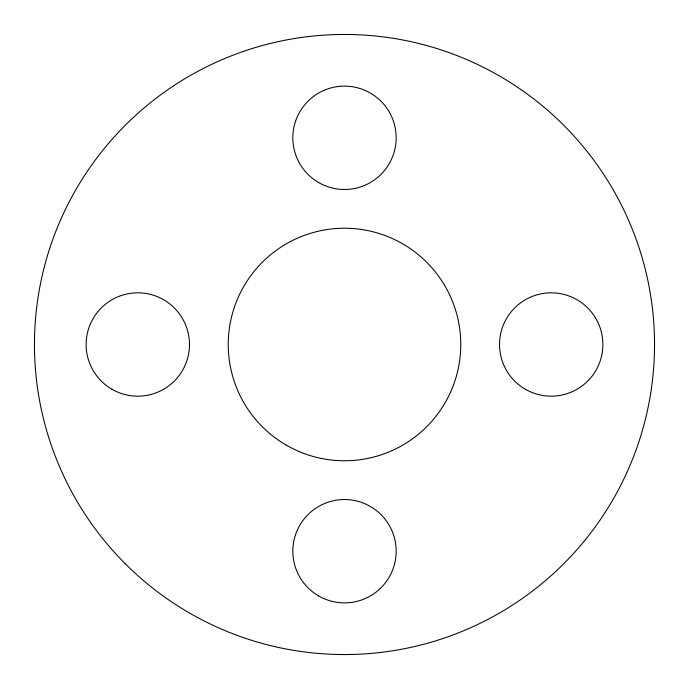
<?xml version="1.0" encoding="UTF-8"?>
<svg xmlns="http://www.w3.org/2000/svg" width="689" height="689" viewBox="0 0 689 689"><rect width="100%" height="100%" fill="white"/><g stroke="black" fill="none" stroke-linecap="round" stroke-linejoin="round"><path stroke-width="1.03" d="M318.662 182.551A51.675 51.675 0 0 0 396.175 137.8A51.675 51.675 0 0 0 318.662 93.049A51.675 51.675 0 0 0 318.662 182.551M286.366 445.189A116.269 116.269 0 0 0 460.769 344.5A116.269 116.269 0 0 0 286.366 243.811A116.269 116.269 0 0 0 286.366 445.189M318.662 595.951A51.675 51.675 0 0 0 396.175 551.2A51.675 51.675 0 0 0 318.662 506.449A51.675 51.675 0 0 0 318.662 595.951M111.962 389.251A51.675 51.675 0 0 0 189.475 344.5A51.675 51.675 0 0 0 111.962 299.749A51.675 51.675 0 0 0 111.962 389.251M525.362 389.251A51.675 51.675 0 0 0 602.875 344.5A51.675 51.675 0 0 0 525.362 299.749A51.675 51.675 0 0 0 525.362 389.251M125.26 563.74A310.05 310.05 0 0 0 643.982 424.743A310.05 310.05 0 0 0 264.257 45.018A310.05 310.05 0 0 0 125.26 563.74"/></g></svg>
